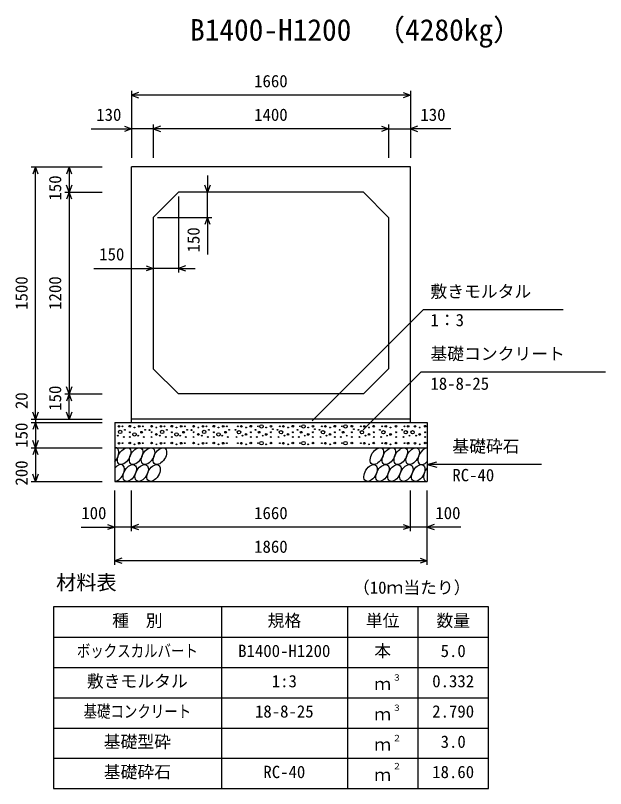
# Model space of a CAD drawing. Units: millimetres, scale not verified. Extents: x -25170 to 75630, y 0 to 35640.
# Drawn here: x 61369 to 64882, y 13045 to 17643 of the extents above; entities that cross this region are included whole.
import ezdxf
from ezdxf.enums import TextEntityAlignment as Align

# ---------------------------------------------------------------- set-up
doc = ezdxf.new("R2010")
doc.units = ezdxf.units.MM
doc.header["$LTSCALE"] = 60
for name, color, linetype, lineweight in [('DIM', 7, 'Continuous', 25), ('HATCH', 6, 'Continuous', 25), ('HYO', 3, 'Continuous', 25), ('HYO2', 4, 'Continuous', 25), ('OUTLINE', 3, 'Continuous', 25), ('TXT', 7, 'Continuous', 25)]:
    doc.layers.add(name, color=color, linetype=linetype, lineweight=lineweight)
doc.styles.add('ＭＳ ゴシック', font='')
doc.styles.get('ＭＳ ゴシック').set_extended_font_data('MS Gothic')

msp = doc.modelspace()

# ---------------------------------------------------------------- linework, layer by layer
at = {"layer": 'DIM'}
for p, q in [((62059.98, 17193.78), (62059.98, 16796.89)), ((62102.27, 17184.17), (62059.98, 17168.78)), ((63719.98, 17168.78), (62059.98, 17168.78)), ((62059.98, 17168.78), (62102.27, 17153.39)), ((63677.7, 17184.17), (63719.98, 17168.78)), ((63719.98, 17168.78), (63677.7, 17153.39)), ((63719.98, 17193.78), (63719.98, 16796.89)), ((61819.24, 16968.78), (62059.98, 16968.78)), ((62017.7, 16984.17), (62059.98, 16968.78)), ((62059.98, 16968.78), (62017.7, 16953.39)), ((62189.98, 16968.78), (62059.98, 16968.78)), ((62189.98, 16993.78), (62189.98, 16796.89)), ((62232.27, 16984.17), (62189.98, 16968.78)), ((63589.98, 16968.78), (62189.98, 16968.78)), ((62189.98, 16968.78), (62232.27, 16953.39)), ((63547.7, 16984.17), (63589.98, 16968.78)), ((63589.98, 16968.78), (63547.7, 16953.39)), ((63589.98, 16993.78), (63589.98, 16796.89)), ((63589.98, 16968.78), (63719.98, 16968.78)), ((63762.27, 16984.17), (63719.98, 16968.78)), ((63960.73, 16968.78), (63719.98, 16968.78)), ((63719.98, 16968.78), (63762.27, 16953.39)), ((61463.88, 16741.89), (61884.98, 16741.89)), ((61488.88, 16741.89), (61473.49, 16699.6)), ((61488.88, 15241.89), (61488.88, 16741.89)), ((61504.27, 16699.6), (61488.88, 16741.89)), ((61688.88, 16741.89), (61673.49, 16699.6)), ((61688.88, 16741.89), (61688.88, 16591.89)), ((61704.27, 16699.6), (61688.88, 16741.89)), ((62512.46, 16691.89), (62512.46, 16591.89)), ((61688.88, 16591.89), (61673.49, 16634.17)), ((61704.27, 16634.17), (61688.88, 16591.89)), ((62512.46, 16591.89), (62497.07, 16634.17)), ((62527.85, 16634.17), (62512.46, 16591.89)), ((61663.88, 16591.89), (61884.98, 16591.89)), ((61688.88, 16591.89), (61673.49, 16549.6)), ((61688.88, 16591.89), (61688.88, 15391.89)), ((61704.27, 16549.6), (61688.88, 16591.89)), ((62339.98, 16566.89), (62339.98, 16113.87)), ((62512.46, 16441.89), (62512.46, 16591.89)), ((62214.98, 16441.89), (62537.46, 16441.89)), ((62512.46, 16441.89), (62497.07, 16399.6)), ((62527.85, 16399.6), (62512.46, 16441.89)), ((62512.46, 16441.89), (62512.46, 16221.01)), ((61835.88, 16138.87), (62189.98, 16138.87)), ((62147.7, 16154.26), (62189.98, 16138.87)), ((62189.98, 16138.87), (62147.7, 16123.48)), ((62339.98, 16138.87), (62189.98, 16138.87)), ((62382.27, 16154.26), (62339.98, 16138.87)), ((62339.98, 16138.87), (62439.98, 16138.87)), ((62339.98, 16138.87), (62382.27, 16123.48)), ((63136.2, 15232.55), (63796.48, 15892.83)), ((64628.89, 15892.83), (63796.48, 15892.83)), ((63438.01, 15178.16), (63782.07, 15522.22)), ((64881.62, 15522.22), (63782.07, 15522.22)), ((61688.88, 15391.89), (61673.49, 15434.17)), ((61704.27, 15434.17), (61688.88, 15391.89)), ((61663.88, 15391.89), (61884.98, 15391.89)), ((61688.88, 15391.89), (61673.49, 15349.6)), ((61688.88, 15241.89), (61688.88, 15391.89)), ((61704.27, 15349.6), (61688.88, 15391.89)), ((61488.88, 15241.89), (61473.49, 15284.17)), ((61504.27, 15284.17), (61488.88, 15241.89)), ((61688.88, 15241.89), (61673.49, 15284.17)), ((61704.27, 15284.17), (61688.88, 15241.89)), ((61463.88, 15241.89), (61884.98, 15241.89)), ((61463.88, 15221.89), (61884.98, 15221.89)), ((61488.88, 15221.89), (61473.49, 15179.6)), ((61488.88, 15241.89), (61488.88, 15221.89)), ((61488.88, 15221.89), (61488.88, 15071.89)), ((61504.27, 15179.6), (61488.88, 15221.89)), ((61488.88, 15071.89), (61473.49, 15114.17)), ((61504.27, 15114.17), (61488.88, 15071.89)), ((61463.88, 15071.89), (61884.98, 15071.89)), ((61488.88, 15071.89), (61473.49, 15029.6)), ((61488.88, 15071.89), (61488.88, 14871.89)), ((61504.27, 15029.6), (61488.88, 15071.89)), ((63819.98, 14971.89), (63877.94, 14987.42)), ((64499.79, 14971.89), (63819.98, 14971.89)), ((63819.98, 14971.89), (63877.94, 14956.36)), ((61488.88, 14871.89), (61473.49, 14914.17)), ((61504.27, 14914.17), (61488.88, 14871.89)), ((61463.88, 14871.89), (61884.98, 14871.89)), ((61959.98, 14375.28), (61959.98, 14816.89)), ((62059.98, 14575.28), (62059.98, 14816.89)), ((63719.98, 14575.28), (63719.98, 14816.89)), ((63719.98, 14575.28), (63719.98, 14816.89)), ((63819.98, 14375.28), (63819.98, 14816.89)), ((61760.44, 14600.28), (61959.98, 14600.28)), ((61917.7, 14615.67), (61959.98, 14600.28)), ((61959.98, 14600.28), (61917.7, 14584.88)), ((62059.98, 14600.28), (61959.98, 14600.28)), ((62102.27, 14615.67), (62059.98, 14600.28)), ((63719.98, 14600.28), (62059.98, 14600.28)), ((62059.98, 14600.28), (62102.27, 14584.88)), ((63677.7, 14615.67), (63719.98, 14600.28)), ((63719.98, 14600.28), (63677.7, 14584.88)), ((63819.98, 14600.28), (63719.98, 14600.28)), ((63862.27, 14615.67), (63819.98, 14600.28)), ((64019.53, 14600.28), (63819.98, 14600.28)), ((63819.98, 14600.28), (63862.27, 14584.88)), ((62002.27, 14415.67), (61959.98, 14400.28)), ((63819.98, 14400.28), (61959.98, 14400.28)), ((61959.98, 14400.28), (62002.27, 14384.88)), ((63777.7, 14415.67), (63819.98, 14400.28)), ((63819.98, 14400.28), (63777.7, 14384.88))]:
    msp.add_line(p, q, dxfattribs=at)
at = {"layer": 'HATCH'}
for centre, radius in [((61986.02, 15199.07), 5), ((61992.56, 15166.05), 10), ((62007.05, 15199.07), 2.5), ((62021.07, 15178.05), 2.5), ((62049.95, 15199.94), 5), ((62077.99, 15192.06), 2.5), ((62106.02, 15199.07), 5), ((62127.05, 15199.07), 2.5), ((62141.07, 15178.05), 2.5), ((62167.53, 15177.15), 2.5), ((62179.95, 15199.94), 5), ((62207.99, 15192.06), 2.5), ((62236.02, 15199.07), 5), ((62242.56, 15166.05), 10), ((62257.05, 15199.07), 2.5), ((62271.07, 15178.05), 2.5), ((62299.95, 15199.94), 5), ((62327.99, 15192.06), 2.5), ((62356.02, 15199.07), 5), ((62377.05, 15199.07), 2.5), ((62391.07, 15178.05), 2.5), ((62417.53, 15177.15), 2.5), ((62429.95, 15199.94), 5), ((62457.99, 15192.06), 2.5), ((62486.02, 15199.07), 5), ((62492.56, 15166.05), 10), ((62507.05, 15199.07), 2.5), ((62521.07, 15178.05), 2.5), ((62549.95, 15199.94), 5), ((62577.99, 15192.06), 2.5), ((62606.02, 15199.07), 5), ((62627.05, 15199.07), 2.5), ((62641.07, 15178.05), 2.5), ((62678.89, 15178.05), 2.5), ((62699.92, 15164.05), 10), ((62692.91, 15199.07), 2.5), ((62713.94, 15199.07), 5), ((62741.98, 15192.06), 2.5), ((62770.01, 15199.94), 5), ((62798.89, 15178.05), 2.5), ((62812.91, 15199.07), 2.5), ((62833.94, 15199.07), 10), ((62861.98, 15192.06), 2.5), ((62890.01, 15199.94), 5), ((62901.35, 15182.37), 2.5), ((62928.89, 15178.05), 2.5), ((62949.92, 15164.05), 10), ((62942.91, 15199.07), 2.5), ((62963.94, 15199.07), 5), ((62991.98, 15192.06), 2.5), ((63020.01, 15199.94), 5), ((63048.89, 15178.05), 2.5), ((63062.91, 15199.07), 2.5), ((63083.94, 15199.07), 10), ((63111.98, 15192.06), 2.5), ((63140.01, 15199.94), 5), ((63151.35, 15182.37), 2.5), ((63178.89, 15178.05), 2.5), ((63199.92, 15164.05), 10), ((63192.91, 15199.07), 2.5), ((63213.94, 15199.07), 5), ((63241.98, 15192.06), 2.5), ((63270.01, 15199.94), 5), ((63298.89, 15178.05), 2.5), ((63312.91, 15199.07), 2.5), ((63333.94, 15199.07), 10), ((63371.84, 15199.94), 5), ((63383.18, 15182.37), 2.5), ((63410.71, 15178.05), 2.5), ((63431.74, 15164.05), 10), ((63424.73, 15199.07), 2.5), ((63445.76, 15199.07), 5), ((63473.8, 15192.06), 2.5), ((63501.84, 15199.94), 5), ((63538.78, 15178.05), 2.5), ((63559.81, 15164.05), 10), ((63552.79, 15199.07), 2.5), ((63573.83, 15199.07), 5), ((63601.86, 15192.06), 2.5), ((63634.77, 15199.94), 5), ((63671.7, 15178.05), 2.5), ((63692.73, 15164.05), 10), ((63685.72, 15199.07), 2.5), ((63706.75, 15199.07), 5), ((63733.4, 15164.05), 10), ((63747.42, 15199.07), 5), ((63775.46, 15192.06), 2.5), ((63808.36, 15199.94), 5), ((61979.01, 15143.91), 2.5), ((62014.06, 15136.04), 2.5), ((62049.95, 15164.05), 2.5), ((62049.95, 15136.04), 2.5), ((62077.99, 15150.92), 10), ((62099.01, 15143.91), 2.5), ((62120.04, 15164.05), 5), ((62134.06, 15136.04), 2.5), ((62179.95, 15164.05), 2.5), ((62179.95, 15136.04), 2.5), ((62207.99, 15150.92), 5), ((62229.01, 15143.91), 2.5), ((62264.06, 15136.04), 2.5), ((62299.95, 15164.05), 2.5), ((62299.95, 15136.04), 2.5), ((62327.99, 15150.92), 10), ((62349.01, 15143.91), 2.5), ((62370.04, 15164.05), 5), ((62384.06, 15136.04), 2.5), ((62429.95, 15164.05), 2.5), ((62429.95, 15136.04), 2.5), ((62457.99, 15150.92), 5), ((62479.01, 15143.91), 2.5), ((62514.06, 15136.04), 2.5), ((62549.95, 15164.05), 2.5), ((62549.95, 15136.04), 2.5), ((62577.99, 15150.92), 10), ((62599.01, 15143.91), 2.5), ((62620.04, 15164.05), 5), ((62634.06, 15136.04), 2.5), ((62685.9, 15136.04), 2.5), ((62720.95, 15143.91), 2.5), ((62741.98, 15150.92), 5), ((62770.01, 15164.05), 2.5), ((62770.01, 15136.04), 2.5), ((62805.9, 15136.04), 2.5), ((62819.92, 15164.05), 5), ((62840.95, 15143.91), 2.5), ((62861.98, 15150.92), 5), ((62890.01, 15164.05), 2.5), ((62890.01, 15136.04), 2.5), ((62935.9, 15136.04), 2.5), ((62970.95, 15143.91), 2.5), ((62991.98, 15150.92), 5), ((63020.01, 15164.05), 2.5), ((63020.01, 15136.04), 2.5), ((63055.9, 15136.04), 2.5), ((63069.92, 15164.05), 5), ((63090.95, 15143.91), 2.5), ((63111.98, 15150.92), 5), ((63140.01, 15164.05), 2.5), ((63140.01, 15136.04), 2.5), ((63185.9, 15136.04), 2.5), ((63220.95, 15143.91), 2.5), ((63241.98, 15150.92), 5), ((63270.01, 15164.05), 2.5), ((63270.01, 15136.04), 2.5), ((63305.9, 15136.04), 2.5), ((63319.92, 15164.05), 5), ((63340.95, 15143.91), 2.5), ((63371.84, 15164.05), 2.5), ((63371.84, 15136.04), 2.5), ((63417.72, 15136.04), 2.5), ((63452.77, 15143.91), 2.5), ((63473.8, 15150.92), 5), ((63501.84, 15164.05), 2.5), ((63501.84, 15136.04), 2.5), ((63545.79, 15136.04), 2.5), ((63580.83, 15143.91), 2.5), ((63601.86, 15150.92), 5), ((63634.77, 15164.05), 2.5), ((63634.77, 15136.04), 2.5), ((63678.71, 15136.04), 2.5), ((63713.76, 15143.91), 2.5), ((63754.43, 15143.91), 2.5), ((63775.46, 15150.92), 5), ((63808.36, 15164.05), 2.5), ((63808.36, 15136.04), 2.5), ((61986.02, 15099.07), 5), ((62007.05, 15099.07), 2.5), ((62049.95, 15099.94), 5), ((62077.99, 15092.06), 2.5), ((62106.02, 15099.07), 5), ((62127.05, 15099.07), 2.5), ((62179.95, 15099.94), 5), ((62207.99, 15092.06), 2.5), ((62236.02, 15099.07), 5), ((62257.05, 15099.07), 2.5), ((62299.95, 15099.94), 5), ((62327.99, 15092.06), 2.5), ((62356.02, 15099.07), 5), ((62377.05, 15099.07), 2.5), ((62429.95, 15099.94), 5), ((62457.99, 15092.06), 2.5), ((62486.02, 15099.07), 5), ((62507.05, 15099.07), 2.5), ((62549.95, 15099.94), 5), ((62577.99, 15092.06), 2.5), ((62606.02, 15099.07), 5), ((62627.05, 15099.07), 2.5), ((62692.91, 15099.07), 2.5), ((62713.94, 15099.07), 5), ((62741.98, 15092.06), 2.5), ((62770.01, 15099.94), 5), ((62812.91, 15099.07), 2.5), ((62833.94, 15099.07), 10), ((62861.98, 15092.06), 2.5), ((62890.01, 15099.94), 5), ((62942.91, 15099.07), 2.5), ((62963.94, 15099.07), 5), ((62991.98, 15092.06), 2.5), ((63020.01, 15099.94), 5), ((63062.91, 15099.07), 2.5), ((63083.94, 15099.07), 10), ((63111.98, 15092.06), 2.5), ((63140.01, 15099.94), 5), ((63192.91, 15099.07), 2.5), ((63213.94, 15099.07), 5), ((63241.98, 15092.06), 2.5), ((63270.01, 15099.94), 5), ((63312.91, 15099.07), 2.5), ((63333.94, 15099.07), 10), ((63371.84, 15099.94), 5), ((63424.73, 15099.07), 2.5), ((63445.76, 15099.07), 5), ((63473.8, 15092.06), 2.5), ((63501.84, 15099.94), 5), ((63552.79, 15099.07), 2.5), ((63573.83, 15099.07), 5), ((63601.86, 15092.06), 2.5), ((63634.77, 15099.94), 5), ((63685.72, 15099.07), 2.5), ((63706.75, 15099.07), 5), ((63747.42, 15099.07), 5), ((63775.46, 15092.06), 2.5), ((63808.36, 15099.94), 5)]:
    msp.add_circle(centre, radius, dxfattribs=at)
for centre, start_param, end_param in [((61945.33, 15021.88), 4.3355439, 6.7245934), ((63804.54, 15021.88), 0.4199491, 4.357003), ((61978.58, 14921.89), 3.4740877, 7.5860497), ((63837.79, 14921.89), 1.2805297, 3.4964223)]:
    msp.add_ellipse(centre, major_axis=(29.09, 47.08), ratio=0.5792, start_param=start_param, end_param=end_param, dxfattribs=at)
for centre in [(62016.29, 15021.88), (62087.24, 15021.88), (62158.2, 15021.88), (62229.15, 15021.88), (63520.71, 15021.88), (63591.67, 15021.88), (63662.63, 15021.88), (63733.58, 15021.88), (62049.53, 14921.89), (62120.49, 14921.89), (62191.45, 14921.89), (63483.01, 14921.89), (63553.96, 14921.89), (63624.92, 14921.89), (63695.87, 14921.89), (63766.83, 14921.89)]:
    msp.add_ellipse(centre, major_axis=(29.09, 47.08), ratio=0.5792, dxfattribs=at)
at = {"layer": 'HYO'}
for p, q in [((64184.98, 14125.28), (61594.98, 14125.28)), ((61594.98, 14125.28), (61594.98, 13045.28)), ((62594.98, 14125.28), (62594.98, 13045.28)), ((63344.98, 14125.28), (63344.98, 13045.28)), ((63764.98, 14125.28), (63764.98, 13045.28)), ((64184.98, 13045.28), (64184.98, 14125.28)), ((61594.98, 13945.28), (64184.98, 13945.28)), ((61594.98, 13045.28), (64184.98, 13045.28))]:
    msp.add_line(p, q, dxfattribs=at)
at = {"layer": 'HYO2'}
for p, q in [((61594.98, 13765.28), (64184.98, 13765.28)), ((61594.98, 13585.28), (64184.98, 13585.28)), ((61594.98, 13405.28), (64184.98, 13405.28)), ((61594.98, 13225.28), (64184.98, 13225.28))]:
    msp.add_line(p, q, dxfattribs=at)
at = {"layer": 'OUTLINE'}
for p, q in [((63719.98, 16741.89), (62059.98, 16741.89)), ((62059.98, 15221.89), (62059.98, 16741.89)), ((63719.98, 15221.89), (63719.98, 16741.89)), ((62189.98, 16441.89), (62339.98, 16591.89)), ((63439.98, 16591.89), (62339.98, 16591.89)), ((63439.98, 16591.89), (63589.98, 16441.89)), ((62189.98, 16441.89), (62189.98, 15541.89)), ((63589.98, 16441.89), (63589.98, 15541.89)), ((62339.98, 15391.89), (62189.98, 15541.89)), ((63589.98, 15541.89), (63439.98, 15391.89)), ((63439.98, 15391.89), (62339.98, 15391.89)), ((61959.98, 15221.89), (61959.98, 14871.89)), ((61959.98, 15221.89), (63819.98, 15221.89)), ((63719.98, 15241.89), (62059.98, 15241.89)), ((63819.98, 15221.89), (63819.98, 14871.89)), ((61959.98, 15071.89), (63819.98, 15071.89)), ((61959.98, 14871.89), (63819.98, 14871.89))]:
    msp.add_line(p, q, dxfattribs=at)

# ---------------------------------------------------------------- texts
at = {"layer": 'DIM', "style": 'ＭＳ ゴシック'}
for s, p in [('1660', (62789.98, 17193.78)), ('130', (61850.34, 16993.78)), ('1400', (62789.98, 16993.78)), ('130', (63779.62, 16993.78)), ('150', (61867.84, 16163.87)), ('敷きモルタル', (63839.33, 15942.83)), ('1：3', (63839.33, 15772.72)), ('基礎コンクリート', (63839.33, 15572.22)), ('18-8-25', (63839.33, 15394.59)), ('基礎砕石', (63969.72, 15021.89)), ('RC-40', (63969.72, 14850.51)), ('100', (61761.34, 14625.28)), ('1660', (62789.98, 14625.28)), ('100', (63868.62, 14625.28)), ('1860', (62789.98, 14425.28))]:
    msp.add_text(s, height=73.31, dxfattribs=at).set_placement(p, align=Align.BOTTOM_LEFT)
for s, p in [('150', (61663.88, 16541.89)), ('150', (62487.46, 16233.39)), ('1500', (61463.88, 15891.89)), ('1200', (61663.88, 15891.89)), ('150', (61663.88, 15291.89)), ('20', (61463.88, 15301.96)), ('150', (61463.88, 15071.89)), ('200', (61463.88, 14846.89))]:
    msp.add_text(s, height=73.31, rotation=90, dxfattribs=at).set_placement(p, align=Align.BOTTOM_LEFT)
at = {"layer": 'TXT', "style": 'ＭＳ ゴシック'}
for s, height, p in [('B1400-H1200', 128.3, (62408.73, 17454.39)), ('（4280kg）', 128.3, (63513.57, 17454.39)), ('材料表', 87.98, (61611.65, 14200.28)), ('（10ｍ当たり）', 73.31, (63378.31, 14181.94)), ('種\u3000別', 73.31, (61944.98, 13985.28)), ('規格', 73.31, (62869.98, 13985.28)), ('単位', 73.31, (63454.98, 13985.28)), ('数量', 73.31, (63874.98, 13985.28)), ('B1400-H1200', 73.31, (62694.98, 13805.28)), ('本', 73.31, (63504.98, 13805.28)), ('5.0', 73.31, (63899.98, 13805.28)), ('敷きモルタル', 73.31, (61794.98, 13625.28)), ('1:3', 73.31, (62894.98, 13625.28)), ('３', 36.66, (63614.22, 13675.89)), ('0.332', 73.31, (63849.98, 13625.28)), ('ｍ', 73.31, (63504.98, 13608.61)), ('18-8-25', 73.31, (62794.98, 13445.28)), ('３', 36.66, (63614.22, 13495.89)), ('2.790', 73.31, (63849.98, 13445.28)), ('ｍ', 73.31, (63504.98, 13428.61)), ('基礎型砕', 73.31, (61894.98, 13265.28)), ('２', 36.66, (63614.22, 13315.89)), ('3.0', 73.31, (63899.98, 13265.28)), ('ｍ', 73.31, (63504.98, 13248.61)), ('２', 36.66, (63614.22, 13149.22)), ('基礎砕石', 73.31, (61894.98, 13085.28)), ('RC-40', 73.31, (62844.98, 13085.28)), ('18.60', 73.31, (63849.98, 13085.28)), ('ｍ', 73.31, (63504.98, 13068.61))]:
    msp.add_text(s, height=height, dxfattribs=at).set_placement(p, align=Align.BOTTOM_LEFT)
at = {"layer": 'TXT', "style": 'ＭＳ ゴシック', "width": 0.8}
for s, p in [('ボックスカルバート', (61734.98, 13805.28)), ('基礎コンクリート', (61774.98, 13445.28))]:
    msp.add_text(s, height=73.31, dxfattribs=at).set_placement(p, align=Align.BOTTOM_LEFT)

doc.saveas('drawing.dxf')
